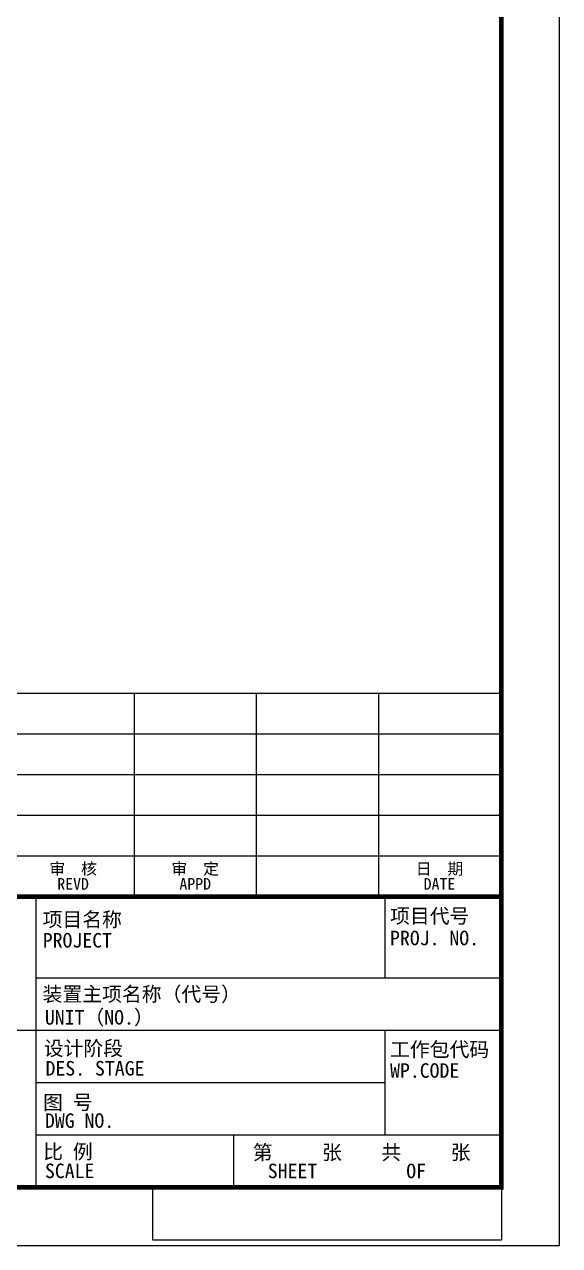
# Model space of a CAD drawing. Extents: x 0 to 2080, y 0 to 420.
# Drawn here: x 1988 to 2080, y 0 to 210 of the extents above; entities that cross this region are included whole.
import ezdxf
from ezdxf.enums import TextEntityAlignment as Align

# ---------------------------------------------------------------- set-up
doc = ezdxf.new("R2010")
doc.units = 0
doc.header["$MEASUREMENT"] = 0
doc.layers.get('0').update_dxf_attribs({"linetype": 'CONTINUOUS'})
doc.styles.add('HUALUC', font='SimSun.ttf')

msp = doc.modelspace()

# ---------------------------------------------------------------- linework, layer by layer
for p, q in [((2080, -2.398081733190338e-14), (2080, 420)), ((1889.852295289944, 94.99999999999997), (2069.852295289944, 94.99999999999997)), ((2006.852295289945, 94.99999999999997), (2006.852295289945, 59.99999999999996)), ((2027.852295289944, 94.99999999999997), (2027.852295289944, 59.99999999999996)), ((2048.852295289944, 94.99999999999997), (2048.852295289944, 59.99999999999994)), ((1889.852295289944, 87.99999999999997), (2069.852295289944, 87.99999999999997)), ((1889.852295289944, 80.99999999999997), (2069.852295289944, 80.99999999999997)), ((1889.852295289944, 73.99999999999997), (2069.852295289944, 73.99999999999997)), ((1889.852295289944, 66.99999999999997), (2069.852295289944, 66.99999999999997)), ((1990, 9.999999999999975), (1990, 59.99999999999997)), ((2050, 45.99999999999997), (2050, 59.99999999999997)), ((2070, 45.99999999999997), (1990, 45.99999999999997)), ((2070, 36.99999999999997), (1890, 36.99999999999997)), ((2050, 18.99999999999998), (2050, 36.99999999999997)), ((2050, 27.99999999999998), (1990, 27.99999999999998)), ((2070, 18.99999999999998), (1990, 18.99999999999998)), ((2024, 9.999999999999975), (2024, 18.99999999999998)), ((2010, 9.999999999999975), (2010, 0.9999999999999751)), ((2070, 9.999999999999975), (2070, 0.9999999999999751)), ((2010, 0.9999999999999751), (2070, 0.9999999999999751)), ((0, -2.398081733190338e-14), (2080, -2.398081733190338e-14))]:
    msp.add_line(p, q)
at = {"const_width": 0.8}
msp.add_lwpolyline([(2070, 410), (25, 410), (25, 9.999999999999975), (2070, 9.999999999999975)], close=True, dxfattribs=at)
msp.add_lwpolyline([(1890, 9.999999999999975), (1890, 59.99999999999997), (2070, 59.99999999999997)], dxfattribs=at)

# ---------------------------------------------------------------- texts
at = {"color": 7, "style": 'HUALUC'}
for s, p in [('审  核', (1996.352295289945, 63.79999999999997)), ('审  定', (2017.352295289944, 63.79999999999997)), ('日  期', (2059.352295289944, 63.79999999999997)), ('REVD', (1996.352295289945, 61.19999999999997)), ('APPD', (2017.352295289944, 61.19999999999997)), ('DATE', (2059.352295289944, 61.19999999999997))]:
    msp.add_text(s, height=2, dxfattribs=at).set_placement(p, align=Align.CENTER)
for s, p in [('项目名称', (1991.109675749155, 54.83268175600139)), ('项目代号', (2050.852295289944, 55.43265024341216)), ('PROJECT', (1991.137597210157, 51.25414171178197)), ('PROJ. NO.', (2050.852295289944, 51.64727257323534)), ('装置主项名称（代号）', (1991.109675749155, 41.99995024341216)), ('UNIT（NO.）', (1991.5, 37.99999999999997)), ('设计阶段', (1991.306306360462, 32.67042097482262)), ('工作包代码', (2050.852295289944, 32.48185728428277)), ('DES. STAGE', (1991.614335812972, 29.23939560154169)), ('WP.CODE', (2050.852295289944, 28.85440102494494)), ('图 号', (1991.197655727401, 23.37999975509063)), ('DWG NO.', (1991.514224063855, 20.24259823538828)), ('比 例', (1991.211602413529, 14.91106578650079)), ('第     张    共     张', (2027.241406234037, 14.78274918279829)), ('SCALE', (1991.514224063855, 11.60218853467599)), ('SHEET         OF', (2029.830479001826, 11.58287762485772))]:
    msp.add_text(s, height=2.5, dxfattribs=at).set_placement(p)

doc.saveas('drawing.dxf')
